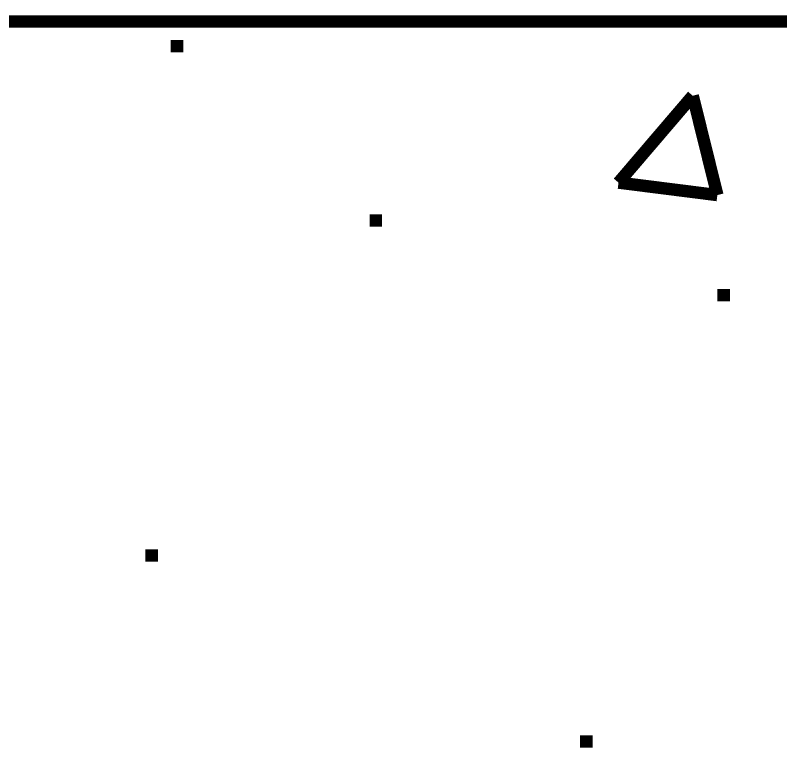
# Model space of a CAD drawing. Header units: metres. Extents: x 3290 to 4536, y 1562 to 1983.
# Drawn here: x 4034.825 to 4036.241, y 1638 to 1639.355 of the extents above; entities that cross this region are included whole.
import ezdxf

# ---------------------------------------------------------------- set-up
doc = ezdxf.new("R2010")
doc.units = ezdxf.units.M
doc.layers.add('C00-00-00-BLACK', color=7, linetype='Continuous')

msp = doc.modelspace()

# ---------------------------------------------------------------- linework, layer by layer
at = {"layer": 'C00-00-00-BLACK', "const_width": 0.0229}
for points in [[(4016.2092, 1639.3434), (4068.8307, 1639.3434)], [(4035.1123, 1639.298), (4035.1361, 1639.298)], [(4035.9407, 1639.0455), (4036.078, 1639.2061)], [(4036.1235, 1639.0224), (4036.078, 1639.2061)], [(4035.9407, 1639.0455), (4036.1235, 1639.0224)], [(4035.4803, 1638.9755), (4035.5033, 1638.9755)], [(4036.1235, 1638.8373), (4036.1467, 1638.8373)], [(4035.066, 1638.3561), (4035.0891, 1638.3561)], [(4035.8698, 1638.012), (4035.8929, 1638.012)]]:
    msp.add_lwpolyline(points, dxfattribs=at)

doc.saveas('drawing.dxf')
